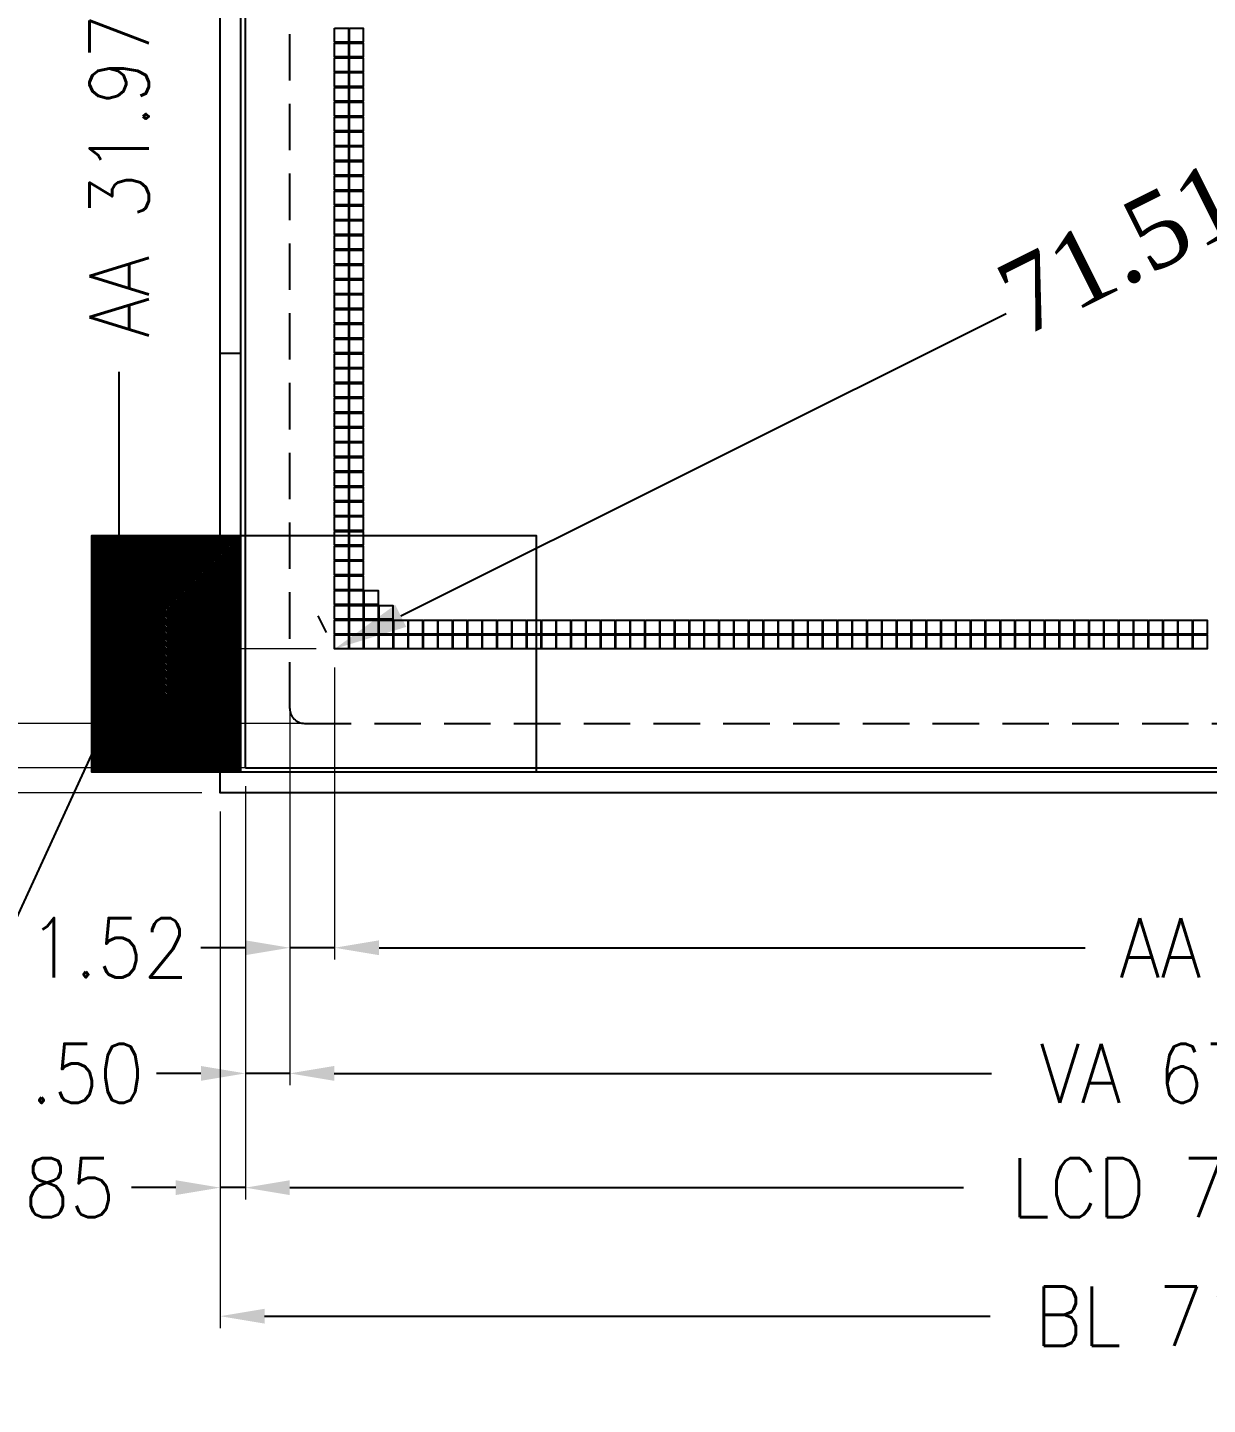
# Model space of a CAD drawing. Header units: millimetres. Extents: x 2413 to 2805, y 744 to 1021.
# Drawn here: x 2453.48 to 2493.34, y 882.06 to 928.58 of the extents above; entities that cross this region are included whole.
import ezdxf

# ---------------------------------------------------------------- set-up
doc = ezdxf.new("R2010")
doc.units = ezdxf.units.MM
doc.linetypes.add('DASHED2', pattern=[0.375, 0.25, -0.125])
for name, color, linetype in [('D', 4, 'Continuous'), ('LED', 40, 'Continuous'), ('tape', 2, 'Continuous')]:
    doc.layers.add(name, color=color, linetype=linetype)
doc.styles.add('ROMANS', font='romans.shx', dxfattribs={"width": 0.9})
doc.styles.get("Standard").update_dxf_attribs({"font": 'times.ttf'})
doc.dimstyles.new('inch', dxfattribs={"dimtxt": 2.5, "dimasz": 2.5, "dimexe": 1.25, "dimexo": 0.625, "dimtad": 0, "dimdsep": 46, "dimtxsty": 'Standard', "dimcen": 2.5, "dimadec": 0, "dimazin": 0, "dimtp": 0.2, "dimtm": 0.2, "dimtfac": 1, "dimtmove": 0, "dimatfit": 3, "dimfxl": 1, "dimarcsym": 0})
doc.dimstyles.new('ISO-25-1', dxfattribs={"dimtxt": 2, "dimasz": 1.5, "dimexe": 0.4, "dimexo": 0.625, "dimgap": 0.5, "dimtad": 0, "dimzin": 1, "dimdsep": 46, "dimtxsty": 'ROMANS', "dimcen": 2.5, "dimclrd": 4, "dimclre": 4, "dimclrt": 4, "dimadec": 0, "dimazin": 0, "dimtfac": 1, "dimtmove": 0, "dimatfit": 3, "dimfxl": 1, "dimlwe": 0, "dimarcsym": 0})

# ---------------------------------------------------------------- blocks, each defined once
blk = doc.blocks.new('*D165')
at = {"layer": 'D', "color": 0, "lineweight": 0}
for p, q in [((2463.854, 906.961), (2463.854, 897.09)), ((2527.824, 906.961), (2527.824, 897.09))]:
    blk.add_line(p, q, dxfattribs=at)
at = {"layer": 'D', "color": 0, "lineweight": -2}
for p, q in [((2465.354, 897.49), (2489.211, 897.49)), ((2526.324, 897.49), (2502.468, 897.49))]:
    blk.add_line(p, q, dxfattribs=at)
at = {"layer": 'D', "color": 0}
for points in [[(2465.354, 897.74), (2465.354, 897.24), (2463.854, 897.49)], [(2526.324, 897.74), (2526.324, 897.24), (2527.824, 897.49)]]:
    blk.add_solid(points, dxfattribs=at)
at = {"layer": 'Defpoints', "color": 0}
for p in [(2463.854, 907.586), (2527.824, 907.586), (2527.824, 897.49)]:
    blk.add_point(p, dxfattribs=at)
at = {"layer": 'D', "color": 0, "insert": (2495.839, 897.49), "char_height": 2, "attachment_point": 5, "style": 'ROMANS'}
blk.add_mtext('AA 63.97', dxfattribs=at)
blk = doc.blocks.new('*D166')
at = {"layer": 'D', "color": 0, "lineweight": 0}
for p, q in [((2462.339, 906.212), (2462.339, 892.845)), ((2529.339, 906.212), (2529.339, 892.845))]:
    blk.add_line(p, q, dxfattribs=at)
at = {"layer": 'D', "color": 0, "lineweight": -2}
for p, q in [((2463.839, 893.245), (2486.039, 893.245)), ((2527.839, 893.245), (2505.639, 893.245))]:
    blk.add_line(p, q, dxfattribs=at)
at = {"layer": 'D', "color": 0}
for points in [[(2463.839, 893.495), (2463.839, 892.995), (2462.339, 893.245)], [(2527.839, 893.495), (2527.839, 892.995), (2529.339, 893.245)]]:
    blk.add_solid(points, dxfattribs=at)
at = {"layer": 'Defpoints', "color": 0}
for p in [(2462.339, 906.837), (2529.339, 906.837), (2529.339, 893.245)]:
    blk.add_point(p, dxfattribs=at)
at = {"layer": 'D', "color": 0, "insert": (2495.839, 893.245), "char_height": 2, "attachment_point": 5, "style": 'ROMANS'}
blk.add_mtext('VA 67.00 MIN', dxfattribs=at)
blk = doc.blocks.new('*D167')
at = {"layer": 'D', "color": 0, "lineweight": 0}
for p, q in [((2460.839, 902.946), (2460.839, 888.985)), ((2530.839, 902.946), (2530.839, 888.985))]:
    blk.add_line(p, q, dxfattribs=at)
at = {"layer": 'D', "color": 0, "lineweight": -2}
for p, q in [((2462.339, 889.385), (2485.096, 889.385)), ((2529.339, 889.385), (2506.582, 889.385))]:
    blk.add_line(p, q, dxfattribs=at)
at = {"layer": 'D', "color": 0}
for points in [[(2462.339, 889.635), (2462.339, 889.135), (2460.839, 889.385)], [(2529.339, 889.635), (2529.339, 889.135), (2530.839, 889.385)]]:
    blk.add_solid(points, dxfattribs=at)
at = {"layer": 'Defpoints', "color": 0}
for p in [(2460.839, 903.571), (2530.839, 903.571), (2530.839, 889.385)]:
    blk.add_point(p, dxfattribs=at)
at = {"layer": 'D', "color": 0, "insert": (2495.839, 889.385), "char_height": 2, "attachment_point": 5, "style": 'ROMANS'}
blk.add_mtext('LCD 70.00%%P0.2', dxfattribs=at)
blk = doc.blocks.new('*D168')
at = {"layer": 'D', "color": 0, "lineweight": 0}
for p, q in [((2459.989, 902.096), (2459.989, 884.642)), ((2531.689, 902.096), (2531.689, 884.642))]:
    blk.add_line(p, q, dxfattribs=at)
at = {"layer": 'D', "color": 0, "lineweight": -2}
for p, q in [((2461.489, 885.042), (2485.996, 885.042)), ((2530.189, 885.042), (2505.682, 885.042))]:
    blk.add_line(p, q, dxfattribs=at)
at = {"layer": 'D', "color": 0}
for points in [[(2461.489, 885.292), (2461.489, 884.792), (2459.989, 885.042)], [(2530.189, 885.292), (2530.189, 884.792), (2531.689, 885.042)]]:
    blk.add_solid(points, dxfattribs=at)
at = {"layer": 'Defpoints', "color": 0}
for p in [(2459.989, 902.721), (2531.689, 902.721), (2531.689, 885.042)]:
    blk.add_point(p, dxfattribs=at)
at = {"layer": 'D', "color": 0, "insert": (2495.839, 885.042), "char_height": 2, "attachment_point": 5, "style": 'ROMANS'}
blk.add_mtext('BL 71.70%%P0.3', dxfattribs=at)
blk = doc.blocks.new('*D169')
at = {"layer": 'D', "color": 0, "lineweight": 0}
for p, q in [((2463.229, 939.556), (2456.177, 939.556)), ((2463.229, 907.586), (2456.177, 907.586))]:
    blk.add_line(p, q, dxfattribs=at)
at = {"layer": 'D', "color": 0, "lineweight": -2}
for p, q in [((2456.577, 938.056), (2456.577, 930.2)), ((2456.577, 909.086), (2456.577, 916.943))]:
    blk.add_line(p, q, dxfattribs=at)
at = {"layer": 'D', "color": 0}
for points in [[(2456.327, 938.056), (2456.827, 938.056), (2456.577, 939.556)], [(2456.327, 909.086), (2456.827, 909.086), (2456.577, 907.586)]]:
    blk.add_solid(points, dxfattribs=at)
at = {"layer": 'Defpoints', "color": 0}
for p in [(2463.854, 939.556), (2456.577, 907.586), (2463.854, 907.586)]:
    blk.add_point(p, dxfattribs=at)
at = {"layer": 'D', "color": 0, "insert": (2456.577, 923.571), "char_height": 2, "attachment_point": 5, "rotation": 90, "style": 'ROMANS'}
blk.add_mtext('AA 31.97', dxfattribs=at)
blk = doc.blocks.new('*D170')
at = {"layer": 'D', "color": 0, "lineweight": 0}
for p, q in [((2462.674, 942.071), (2451.675, 942.071)), ((2462.674, 905.071), (2451.675, 905.071))]:
    blk.add_line(p, q, dxfattribs=at)
at = {"layer": 'D', "color": 0, "lineweight": -2}
for p, q in [((2452.075, 940.571), (2452.075, 933.371)), ((2452.075, 906.571), (2452.075, 913.771))]:
    blk.add_line(p, q, dxfattribs=at)
at = {"layer": 'D', "color": 0}
for points in [[(2451.825, 940.571), (2452.325, 940.571), (2452.075, 942.071)], [(2451.825, 906.571), (2452.325, 906.571), (2452.075, 905.071)]]:
    blk.add_solid(points, dxfattribs=at)
at = {"layer": 'Defpoints', "color": 0}
for p in [(2452.075, 942.071), (2463.299, 942.071), (2463.299, 905.071)]:
    blk.add_point(p, dxfattribs=at)
at = {"layer": 'D', "color": 0, "insert": (2452.075, 923.571), "char_height": 2, "attachment_point": 5, "rotation": 90, "style": 'ROMANS'}
blk.add_mtext('VA 37.00 MIN', dxfattribs=at)
blk = doc.blocks.new('*D171')
at = {"layer": 'D', "color": 0, "lineweight": 0}
for p, q in [((2461.187, 943.571), (2446.97, 943.571)), ((2461.187, 903.571), (2446.97, 903.571))]:
    blk.add_line(p, q, dxfattribs=at)
at = {"layer": 'D', "color": 0, "lineweight": -2}
for p, q in [((2447.37, 942.071), (2447.37, 934.314)), ((2447.37, 905.071), (2447.37, 912.828))]:
    blk.add_line(p, q, dxfattribs=at)
at = {"layer": 'D', "color": 0}
for points in [[(2447.12, 942.071), (2447.62, 942.071), (2447.37, 943.571)], [(2447.12, 905.071), (2447.62, 905.071), (2447.37, 903.571)]]:
    blk.add_solid(points, dxfattribs=at)
at = {"layer": 'Defpoints', "color": 0}
for p in [(2461.812, 943.571), (2447.37, 903.571), (2461.812, 903.571)]:
    blk.add_point(p, dxfattribs=at)
at = {"layer": 'D', "color": 0, "insert": (2447.37, 923.571), "char_height": 2, "attachment_point": 5, "rotation": 90, "style": 'ROMANS'}
blk.add_mtext('LCD 40.00%%P0.2', dxfattribs=at)
blk = doc.blocks.new('*D172')
at = {"layer": 'D', "color": 0, "lineweight": 0}
for p, q in [((2460.214, 951.571), (2442.312, 951.571)), ((2460.214, 903.571), (2442.312, 903.571))]:
    blk.add_line(p, q, dxfattribs=at)
at = {"layer": 'D', "color": 0, "lineweight": -2}
for p, q in [((2442.712, 950.071), (2442.712, 938.314)), ((2442.712, 905.071), (2442.712, 916.828))]:
    blk.add_line(p, q, dxfattribs=at)
at = {"layer": 'D', "color": 0}
for points in [[(2442.462, 950.071), (2442.962, 950.071), (2442.712, 951.571)], [(2442.462, 905.071), (2442.962, 905.071), (2442.712, 903.571)]]:
    blk.add_solid(points, dxfattribs=at)
at = {"layer": 'Defpoints', "color": 0}
for p in [(2460.839, 951.571), (2442.712, 903.571), (2460.839, 903.571)]:
    blk.add_point(p, dxfattribs=at)
at = {"layer": 'D', "color": 0, "insert": (2442.712, 927.571), "char_height": 2, "attachment_point": 5, "rotation": 90, "style": 'ROMANS'}
blk.add_mtext('LCD 48.00%%P0.2', dxfattribs=at)
blk = doc.blocks.new('*D173')
at = {"layer": 'D', "color": 0, "lineweight": 0}
for p, q in [((2459.364, 952.421), (2437.707, 952.421)), ((2459.364, 902.721), (2437.707, 902.721))]:
    blk.add_line(p, q, dxfattribs=at)
at = {"layer": 'D', "color": 0, "lineweight": -2}
for p, q in [((2438.107, 950.921), (2438.107, 937.414)), ((2438.107, 904.221), (2438.107, 917.728))]:
    blk.add_line(p, q, dxfattribs=at)
at = {"layer": 'D', "color": 0}
for points in [[(2437.857, 950.921), (2438.357, 950.921), (2438.107, 952.421)], [(2437.857, 904.221), (2438.357, 904.221), (2438.107, 902.721)]]:
    blk.add_solid(points, dxfattribs=at)
at = {"layer": 'Defpoints', "color": 0}
for p in [(2438.107, 952.421), (2459.989, 952.421), (2459.989, 902.721)]:
    blk.add_point(p, dxfattribs=at)
at = {"layer": 'D', "color": 0, "insert": (2438.107, 927.571), "char_height": 2, "attachment_point": 5, "rotation": 90, "style": 'ROMANS'}
blk.add_mtext('BL 49.70%%P0.3', dxfattribs=at)
blk = doc.blocks.new('*D196')
at = {"layer": 'D', "color": 0, "lineweight": 0}
for p, q in [((2459.989, 890.01), (2459.989, 889.785)), ((2460.839, 890.01), (2460.839, 889.785))]:
    blk.add_line(p, q, dxfattribs=at)
at = {"layer": 'D', "color": 0, "lineweight": -2}
for p, q in [((2458.489, 889.385), (2456.989, 889.385)), ((2460.839, 889.385), (2459.989, 889.385)), ((2462.339, 889.385), (2463.839, 889.385))]:
    blk.add_line(p, q, dxfattribs=at)
at = {"layer": 'D', "color": 0}
for points in [[(2458.489, 889.635), (2458.489, 889.135), (2459.989, 889.385)], [(2462.339, 889.635), (2462.339, 889.135), (2460.839, 889.385)]]:
    blk.add_solid(points, dxfattribs=at)
at = {"layer": 'Defpoints', "color": 0}
for p in [(2459.989, 889.385), (2459.989, 889.385), (2460.839, 889.385)]:
    blk.add_point(p, dxfattribs=at)
at = {"layer": 'D', "color": 0, "insert": (2453.746, 889.385), "char_height": 2, "attachment_point": 5, "style": 'ROMANS'}
blk.add_mtext('0.85', dxfattribs=at)
blk = doc.blocks.new('*D197')
at = {"layer": 'D', "color": 0, "lineweight": 0}
for p, q in [((2460.839, 893.87), (2460.839, 893.645)), ((2462.339, 893.87), (2462.339, 893.645))]:
    blk.add_line(p, q, dxfattribs=at)
at = {"layer": 'D', "color": 0, "lineweight": -2}
for p, q in [((2459.339, 893.245), (2457.839, 893.245)), ((2462.339, 893.245), (2460.839, 893.245)), ((2463.839, 893.245), (2465.339, 893.245))]:
    blk.add_line(p, q, dxfattribs=at)
at = {"layer": 'D', "color": 0}
for points in [[(2459.339, 893.495), (2459.339, 892.995), (2460.839, 893.245)], [(2463.839, 893.495), (2463.839, 892.995), (2462.339, 893.245)]]:
    blk.add_solid(points, dxfattribs=at)
at = {"layer": 'Defpoints', "color": 0}
for p in [(2460.839, 893.245), (2460.839, 893.245), (2462.339, 893.245)]:
    blk.add_point(p, dxfattribs=at)
at = {"layer": 'D', "color": 0, "insert": (2454.725, 893.245), "char_height": 2, "attachment_point": 5, "style": 'ROMANS'}
blk.add_mtext('1.50', dxfattribs=at)
blk = doc.blocks.new('*D198')
at = {"layer": 'D', "color": 0, "lineweight": 0}
for p, q in [((2462.339, 898.115), (2462.339, 897.89)), ((2463.854, 898.115), (2463.854, 897.89))]:
    blk.add_line(p, q, dxfattribs=at)
at = {"layer": 'D', "color": 0, "lineweight": -2}
for p, q in [((2460.839, 897.49), (2459.339, 897.49)), ((2463.854, 897.49), (2462.339, 897.49)), ((2465.354, 897.49), (2466.854, 897.49))]:
    blk.add_line(p, q, dxfattribs=at)
at = {"layer": 'D', "color": 0}
for points in [[(2460.839, 897.74), (2460.839, 897.24), (2462.339, 897.49)], [(2465.354, 897.74), (2465.354, 897.24), (2463.854, 897.49)]]:
    blk.add_solid(points, dxfattribs=at)
at = {"layer": 'Defpoints', "color": 0}
for p in [(2462.339, 897.49), (2462.339, 897.49), (2463.854, 897.49)]:
    blk.add_point(p, dxfattribs=at)
at = {"layer": 'D', "color": 0, "insert": (2456.225, 897.49), "char_height": 2, "attachment_point": 5, "style": 'ROMANS'}
blk.add_mtext('1.52', dxfattribs=at)
blk = doc.blocks.new('*D224')
at = {"layer": 'D', "color": 0, "lineweight": -2, "ltscale": 6.286513}
for p, q in [((2527.545, 940.115), (2527.265, 940.674)), ((2525.588, 938.439), (2505.144, 928.222)), ((2466.09, 908.704), (2486.534, 918.921)), ((2463.575, 908.145), (2463.295, 908.704))]:
    blk.add_line(p, q, dxfattribs=at)
at = {"layer": 'D', "color": 0, "ltscale": 6.286513}
for points in [[(2525.402, 938.811), (2525.774, 938.066), (2527.824, 939.556)], [(2465.904, 909.076), (2466.277, 908.331), (2463.854, 907.586)]]:
    blk.add_solid(points, dxfattribs=at)
at = {"layer": 'Defpoints', "color": 0, "ltscale": 6.286513}
for p in [(2527.824, 939.556), (2527.824, 939.556), (2463.854, 907.586)]:
    blk.add_point(p, dxfattribs=at)
at = {"layer": 'D', "color": 0, "ltscale": 6.286513, "insert": (2495.839, 923.571), "char_height": 2.5, "attachment_point": 5, "rotation": 26.5543}
blk.add_mtext('71.51 [2.816]', dxfattribs=at)

msp = doc.modelspace()

# ---------------------------------------------------------------- hatches: boundary and pattern name
at = {"layer": 'tape'}
h = msp.add_hatch(dxfattribs=at)
h.set_pattern_fill('ANSI31', color=3, scale=0.4, angle=360, style=0)
h.set_pattern_definition([(135, (2989.46741, 1217.55169), (0.035355339, 0.035355339), [])])
h.paths.add_polyline_path([(2460.658, 903.421), (2455.658, 903.421), (2455.658, 911.421), (2460.658, 911.421)])

# ---------------------------------------------------------------- linework, layer by layer
at = {"ltscale": 6.286513}
for q in [(2460.839, 951.571), (2530.839, 903.571)]:
    msp.add_line((2460.839, 903.571), q, dxfattribs=at)
at = {"color": 6, "linetype": 'DASHED2', "ltscale": 6.286513}
for p, q in [((2462.339, 905.571), (2462.339, 941.571)), ((2462.839, 905.071), (2528.839, 905.071))]:
    msp.add_line(p, q, dxfattribs=at)
at = {"ltscale": 6.286513}
for points in [[(2463.854, 928.556), (2464.324, 928.556), (2464.324, 928.086), (2463.854, 928.086)], [(2464.354, 928.556), (2464.824, 928.556), (2464.824, 928.086), (2464.354, 928.086)], [(2463.854, 928.056), (2464.324, 928.056), (2464.324, 927.586), (2463.854, 927.586)], [(2464.354, 928.056), (2464.824, 928.056), (2464.824, 927.586), (2464.354, 927.586)], [(2463.854, 927.556), (2464.324, 927.556), (2464.324, 927.086), (2463.854, 927.086)], [(2464.354, 927.556), (2464.824, 927.556), (2464.824, 927.086), (2464.354, 927.086)], [(2463.854, 927.056), (2464.324, 927.056), (2464.324, 926.586), (2463.854, 926.586)], [(2464.354, 927.056), (2464.824, 927.056), (2464.824, 926.586), (2464.354, 926.586)], [(2463.854, 926.556), (2464.324, 926.556), (2464.324, 926.086), (2463.854, 926.086)], [(2464.354, 926.556), (2464.824, 926.556), (2464.824, 926.086), (2464.354, 926.086)], [(2463.854, 926.056), (2464.324, 926.056), (2464.324, 925.586), (2463.854, 925.586)], [(2464.354, 926.056), (2464.824, 926.056), (2464.824, 925.586), (2464.354, 925.586)], [(2463.854, 925.556), (2464.324, 925.556), (2464.324, 925.086), (2463.854, 925.086)], [(2464.354, 925.556), (2464.824, 925.556), (2464.824, 925.086), (2464.354, 925.086)], [(2463.854, 925.056), (2464.324, 925.056), (2464.324, 924.586), (2463.854, 924.586)], [(2464.354, 925.056), (2464.824, 925.056), (2464.824, 924.586), (2464.354, 924.586)], [(2463.854, 924.556), (2464.324, 924.556), (2464.324, 924.086), (2463.854, 924.086)], [(2464.354, 924.556), (2464.824, 924.556), (2464.824, 924.086), (2464.354, 924.086)], [(2463.854, 924.056), (2464.324, 924.056), (2464.324, 923.586), (2463.854, 923.586)], [(2464.354, 924.056), (2464.824, 924.056), (2464.824, 923.586), (2464.354, 923.586)], [(2463.854, 923.556), (2464.324, 923.556), (2464.324, 923.086), (2463.854, 923.086)], [(2464.354, 923.556), (2464.824, 923.556), (2464.824, 923.086), (2464.354, 923.086)], [(2463.854, 923.056), (2464.324, 923.056), (2464.324, 922.586), (2463.854, 922.586)], [(2464.354, 923.056), (2464.824, 923.056), (2464.824, 922.586), (2464.354, 922.586)], [(2463.854, 922.556), (2464.324, 922.556), (2464.324, 922.086), (2463.854, 922.086)], [(2464.354, 922.556), (2464.824, 922.556), (2464.824, 922.086), (2464.354, 922.086)], [(2463.854, 922.056), (2464.324, 922.056), (2464.324, 921.586), (2463.854, 921.586)], [(2464.354, 922.056), (2464.824, 922.056), (2464.824, 921.586), (2464.354, 921.586)], [(2463.854, 921.556), (2464.324, 921.556), (2464.324, 921.086), (2463.854, 921.086)], [(2464.354, 921.556), (2464.824, 921.556), (2464.824, 921.086), (2464.354, 921.086)], [(2463.854, 921.056), (2464.324, 921.056), (2464.324, 920.586), (2463.854, 920.586)], [(2464.354, 921.056), (2464.824, 921.056), (2464.824, 920.586), (2464.354, 920.586)], [(2463.854, 920.556), (2464.324, 920.556), (2464.324, 920.086), (2463.854, 920.086)], [(2464.354, 920.556), (2464.824, 920.556), (2464.824, 920.086), (2464.354, 920.086)], [(2463.854, 920.056), (2464.324, 920.056), (2464.324, 919.586), (2463.854, 919.586)], [(2464.354, 920.056), (2464.824, 920.056), (2464.824, 919.586), (2464.354, 919.586)], [(2463.854, 919.556), (2464.324, 919.556), (2464.324, 919.086), (2463.854, 919.086)], [(2464.354, 919.556), (2464.824, 919.556), (2464.824, 919.086), (2464.354, 919.086)], [(2463.854, 919.056), (2464.324, 919.056), (2464.324, 918.586), (2463.854, 918.586)], [(2464.354, 919.056), (2464.824, 919.056), (2464.824, 918.586), (2464.354, 918.586)], [(2463.854, 918.556), (2464.324, 918.556), (2464.324, 918.086), (2463.854, 918.086)], [(2464.354, 918.556), (2464.824, 918.556), (2464.824, 918.086), (2464.354, 918.086)], [(2463.854, 918.056), (2464.324, 918.056), (2464.324, 917.586), (2463.854, 917.586)], [(2464.354, 918.056), (2464.824, 918.056), (2464.824, 917.586), (2464.354, 917.586)], [(2463.854, 917.556), (2464.324, 917.556), (2464.324, 917.086), (2463.854, 917.086)], [(2464.354, 917.556), (2464.824, 917.556), (2464.824, 917.086), (2464.354, 917.086)], [(2463.854, 917.056), (2464.324, 917.056), (2464.324, 916.586), (2463.854, 916.586)], [(2464.354, 917.056), (2464.824, 917.056), (2464.824, 916.586), (2464.354, 916.586)], [(2463.854, 916.556), (2464.324, 916.556), (2464.324, 916.086), (2463.854, 916.086)], [(2464.354, 916.556), (2464.824, 916.556), (2464.824, 916.086), (2464.354, 916.086)], [(2463.854, 916.056), (2464.324, 916.056), (2464.324, 915.586), (2463.854, 915.586)], [(2464.354, 916.056), (2464.824, 916.056), (2464.824, 915.586), (2464.354, 915.586)], [(2463.854, 915.556), (2464.324, 915.556), (2464.324, 915.086), (2463.854, 915.086)], [(2464.354, 915.556), (2464.824, 915.556), (2464.824, 915.086), (2464.354, 915.086)], [(2463.854, 915.056), (2464.324, 915.056), (2464.324, 914.586), (2463.854, 914.586)], [(2464.354, 915.056), (2464.824, 915.056), (2464.824, 914.586), (2464.354, 914.586)], [(2463.854, 914.556), (2464.324, 914.556), (2464.324, 914.086), (2463.854, 914.086)], [(2464.354, 914.556), (2464.824, 914.556), (2464.824, 914.086), (2464.354, 914.086)], [(2463.854, 914.056), (2464.324, 914.056), (2464.324, 913.586), (2463.854, 913.586)], [(2464.354, 914.056), (2464.824, 914.056), (2464.824, 913.586), (2464.354, 913.586)], [(2463.854, 913.556), (2464.324, 913.556), (2464.324, 913.086), (2463.854, 913.086)], [(2464.354, 913.556), (2464.824, 913.556), (2464.824, 913.086), (2464.354, 913.086)], [(2463.854, 913.056), (2464.324, 913.056), (2464.324, 912.586), (2463.854, 912.586)], [(2464.354, 913.056), (2464.824, 913.056), (2464.824, 912.586), (2464.354, 912.586)], [(2463.854, 912.556), (2464.324, 912.556), (2464.324, 912.086), (2463.854, 912.086)], [(2464.354, 912.556), (2464.824, 912.556), (2464.824, 912.086), (2464.354, 912.086)], [(2463.854, 912.056), (2464.324, 912.056), (2464.324, 911.586), (2463.854, 911.586)], [(2464.354, 912.056), (2464.824, 912.056), (2464.824, 911.586), (2464.354, 911.586)], [(2463.854, 911.556), (2464.324, 911.556), (2464.324, 911.086), (2463.854, 911.086)], [(2464.354, 911.556), (2464.824, 911.556), (2464.824, 911.086), (2464.354, 911.086)], [(2463.854, 911.056), (2464.324, 911.056), (2464.324, 910.586), (2463.854, 910.586)], [(2464.354, 911.056), (2464.824, 911.056), (2464.824, 910.586), (2464.354, 910.586)], [(2463.854, 910.556), (2464.324, 910.556), (2464.324, 910.086), (2463.854, 910.086)], [(2464.354, 910.556), (2464.824, 910.556), (2464.824, 910.086), (2464.354, 910.086)], [(2463.854, 910.056), (2464.324, 910.056), (2464.324, 909.586), (2463.854, 909.586)], [(2464.354, 910.056), (2464.824, 910.056), (2464.824, 909.586), (2464.354, 909.586)], [(2463.854, 909.556), (2464.324, 909.556), (2464.324, 909.086), (2463.854, 909.086)], [(2464.354, 909.556), (2464.824, 909.556), (2464.824, 909.086), (2464.354, 909.086)], [(2464.854, 909.556), (2465.324, 909.556), (2465.324, 909.086), (2464.854, 909.086)], [(2463.854, 909.056), (2464.324, 909.056), (2464.324, 908.586), (2463.854, 908.586)], [(2464.354, 909.056), (2464.824, 909.056), (2464.824, 908.586), (2464.354, 908.586)], [(2464.854, 909.056), (2465.324, 909.056), (2465.324, 908.586), (2464.854, 908.586)], [(2465.354, 909.056), (2465.824, 909.056), (2465.824, 908.586), (2465.354, 908.586)], [(2463.854, 908.556), (2464.324, 908.556), (2464.324, 908.086), (2463.854, 908.086)], [(2464.354, 908.556), (2464.824, 908.556), (2464.824, 908.086), (2464.354, 908.086)], [(2464.854, 908.556), (2465.324, 908.556), (2465.324, 908.086), (2464.854, 908.086)], [(2465.354, 908.556), (2465.824, 908.556), (2465.824, 908.086), (2465.354, 908.086)], [(2465.854, 908.556), (2466.324, 908.556), (2466.324, 908.086), (2465.854, 908.086)], [(2466.354, 908.556), (2466.824, 908.556), (2466.824, 908.086), (2466.354, 908.086)], [(2466.854, 908.556), (2467.324, 908.556), (2467.324, 908.086), (2466.854, 908.086)], [(2467.354, 908.556), (2467.824, 908.556), (2467.824, 908.086), (2467.354, 908.086)], [(2467.854, 908.556), (2468.324, 908.556), (2468.324, 908.086), (2467.854, 908.086)], [(2468.354, 908.556), (2468.824, 908.556), (2468.824, 908.086), (2468.354, 908.086)], [(2468.854, 908.556), (2469.324, 908.556), (2469.324, 908.086), (2468.854, 908.086)], [(2469.354, 908.556), (2469.824, 908.556), (2469.824, 908.086), (2469.354, 908.086)], [(2469.854, 908.556), (2470.324, 908.556), (2470.324, 908.086), (2469.854, 908.086)], [(2470.354, 908.556), (2470.824, 908.556), (2470.824, 908.086), (2470.354, 908.086)], [(2470.854, 908.556), (2471.324, 908.556), (2471.324, 908.086), (2470.854, 908.086)], [(2471.354, 908.556), (2471.824, 908.556), (2471.824, 908.086), (2471.354, 908.086)], [(2471.854, 908.556), (2472.324, 908.556), (2472.324, 908.086), (2471.854, 908.086)], [(2472.354, 908.556), (2472.824, 908.556), (2472.824, 908.086), (2472.354, 908.086)], [(2472.854, 908.556), (2473.324, 908.556), (2473.324, 908.086), (2472.854, 908.086)], [(2473.354, 908.556), (2473.824, 908.556), (2473.824, 908.086), (2473.354, 908.086)], [(2473.854, 908.556), (2474.324, 908.556), (2474.324, 908.086), (2473.854, 908.086)], [(2474.354, 908.556), (2474.824, 908.556), (2474.824, 908.086), (2474.354, 908.086)], [(2474.854, 908.556), (2475.324, 908.556), (2475.324, 908.086), (2474.854, 908.086)], [(2475.354, 908.556), (2475.824, 908.556), (2475.824, 908.086), (2475.354, 908.086)], [(2475.854, 908.556), (2476.324, 908.556), (2476.324, 908.086), (2475.854, 908.086)], [(2476.354, 908.556), (2476.824, 908.556), (2476.824, 908.086), (2476.354, 908.086)], [(2476.854, 908.556), (2477.324, 908.556), (2477.324, 908.086), (2476.854, 908.086)], [(2477.354, 908.556), (2477.824, 908.556), (2477.824, 908.086), (2477.354, 908.086)], [(2477.854, 908.556), (2478.324, 908.556), (2478.324, 908.086), (2477.854, 908.086)], [(2478.354, 908.556), (2478.824, 908.556), (2478.824, 908.086), (2478.354, 908.086)], [(2478.854, 908.556), (2479.324, 908.556), (2479.324, 908.086), (2478.854, 908.086)], [(2479.354, 908.556), (2479.824, 908.556), (2479.824, 908.086), (2479.354, 908.086)], [(2479.854, 908.556), (2480.324, 908.556), (2480.324, 908.086), (2479.854, 908.086)], [(2480.354, 908.556), (2480.824, 908.556), (2480.824, 908.086), (2480.354, 908.086)], [(2480.854, 908.556), (2481.324, 908.556), (2481.324, 908.086), (2480.854, 908.086)], [(2481.354, 908.556), (2481.824, 908.556), (2481.824, 908.086), (2481.354, 908.086)], [(2481.854, 908.556), (2482.324, 908.556), (2482.324, 908.086), (2481.854, 908.086)], [(2482.354, 908.556), (2482.824, 908.556), (2482.824, 908.086), (2482.354, 908.086)], [(2482.854, 908.556), (2483.324, 908.556), (2483.324, 908.086), (2482.854, 908.086)], [(2483.354, 908.556), (2483.824, 908.556), (2483.824, 908.086), (2483.354, 908.086)], [(2483.854, 908.556), (2484.324, 908.556), (2484.324, 908.086), (2483.854, 908.086)], [(2484.354, 908.556), (2484.824, 908.556), (2484.824, 908.086), (2484.354, 908.086)], [(2484.854, 908.556), (2485.324, 908.556), (2485.324, 908.086), (2484.854, 908.086)], [(2485.354, 908.556), (2485.824, 908.556), (2485.824, 908.086), (2485.354, 908.086)], [(2485.854, 908.556), (2486.324, 908.556), (2486.324, 908.086), (2485.854, 908.086)], [(2486.354, 908.556), (2486.824, 908.556), (2486.824, 908.086), (2486.354, 908.086)], [(2486.854, 908.556), (2487.324, 908.556), (2487.324, 908.086), (2486.854, 908.086)], [(2487.354, 908.556), (2487.824, 908.556), (2487.824, 908.086), (2487.354, 908.086)], [(2487.854, 908.556), (2488.324, 908.556), (2488.324, 908.086), (2487.854, 908.086)], [(2488.354, 908.556), (2488.824, 908.556), (2488.824, 908.086), (2488.354, 908.086)], [(2488.854, 908.556), (2489.324, 908.556), (2489.324, 908.086), (2488.854, 908.086)], [(2489.354, 908.556), (2489.824, 908.556), (2489.824, 908.086), (2489.354, 908.086)], [(2489.854, 908.556), (2490.324, 908.556), (2490.324, 908.086), (2489.854, 908.086)], [(2490.354, 908.556), (2490.824, 908.556), (2490.824, 908.086), (2490.354, 908.086)], [(2490.854, 908.556), (2491.324, 908.556), (2491.324, 908.086), (2490.854, 908.086)], [(2491.354, 908.556), (2491.824, 908.556), (2491.824, 908.086), (2491.354, 908.086)], [(2491.854, 908.556), (2492.324, 908.556), (2492.324, 908.086), (2491.854, 908.086)], [(2492.354, 908.556), (2492.824, 908.556), (2492.824, 908.086), (2492.354, 908.086)], [(2492.854, 908.556), (2493.324, 908.556), (2493.324, 908.086), (2492.854, 908.086)], [(2463.854, 908.056), (2464.324, 908.056), (2464.324, 907.586), (2463.854, 907.586)], [(2464.354, 908.056), (2464.824, 908.056), (2464.824, 907.586), (2464.354, 907.586)], [(2464.854, 908.056), (2465.324, 908.056), (2465.324, 907.586), (2464.854, 907.586)], [(2465.354, 908.056), (2465.824, 908.056), (2465.824, 907.586), (2465.354, 907.586)], [(2465.854, 908.056), (2466.324, 908.056), (2466.324, 907.586), (2465.854, 907.586)], [(2466.354, 908.056), (2466.824, 908.056), (2466.824, 907.586), (2466.354, 907.586)], [(2466.854, 908.056), (2467.324, 908.056), (2467.324, 907.586), (2466.854, 907.586)], [(2467.354, 908.056), (2467.824, 908.056), (2467.824, 907.586), (2467.354, 907.586)], [(2467.854, 908.056), (2468.324, 908.056), (2468.324, 907.586), (2467.854, 907.586)], [(2468.354, 908.056), (2468.824, 908.056), (2468.824, 907.586), (2468.354, 907.586)], [(2468.854, 908.056), (2469.324, 908.056), (2469.324, 907.586), (2468.854, 907.586)], [(2469.354, 908.056), (2469.824, 908.056), (2469.824, 907.586), (2469.354, 907.586)], [(2469.854, 908.056), (2470.324, 908.056), (2470.324, 907.586), (2469.854, 907.586)], [(2470.354, 908.056), (2470.824, 908.056), (2470.824, 907.586), (2470.354, 907.586)], [(2470.854, 908.056), (2471.324, 908.056), (2471.324, 907.586), (2470.854, 907.586)], [(2471.354, 908.056), (2471.824, 908.056), (2471.824, 907.586), (2471.354, 907.586)], [(2471.854, 908.056), (2472.324, 908.056), (2472.324, 907.586), (2471.854, 907.586)], [(2472.354, 908.056), (2472.824, 908.056), (2472.824, 907.586), (2472.354, 907.586)], [(2472.854, 908.056), (2473.324, 908.056), (2473.324, 907.586), (2472.854, 907.586)], [(2473.354, 908.056), (2473.824, 908.056), (2473.824, 907.586), (2473.354, 907.586)], [(2473.854, 908.056), (2474.324, 908.056), (2474.324, 907.586), (2473.854, 907.586)], [(2474.354, 908.056), (2474.824, 908.056), (2474.824, 907.586), (2474.354, 907.586)], [(2474.854, 908.056), (2475.324, 908.056), (2475.324, 907.586), (2474.854, 907.586)], [(2475.354, 908.056), (2475.824, 908.056), (2475.824, 907.586), (2475.354, 907.586)], [(2475.854, 908.056), (2476.324, 908.056), (2476.324, 907.586), (2475.854, 907.586)], [(2476.354, 908.056), (2476.824, 908.056), (2476.824, 907.586), (2476.354, 907.586)], [(2476.854, 908.056), (2477.324, 908.056), (2477.324, 907.586), (2476.854, 907.586)], [(2477.354, 908.056), (2477.824, 908.056), (2477.824, 907.586), (2477.354, 907.586)], [(2477.854, 908.056), (2478.324, 908.056), (2478.324, 907.586), (2477.854, 907.586)], [(2478.354, 908.056), (2478.824, 908.056), (2478.824, 907.586), (2478.354, 907.586)], [(2478.854, 908.056), (2479.324, 908.056), (2479.324, 907.586), (2478.854, 907.586)], [(2479.354, 908.056), (2479.824, 908.056), (2479.824, 907.586), (2479.354, 907.586)], [(2479.854, 908.056), (2480.324, 908.056), (2480.324, 907.586), (2479.854, 907.586)], [(2480.354, 908.056), (2480.824, 908.056), (2480.824, 907.586), (2480.354, 907.586)], [(2480.854, 908.056), (2481.324, 908.056), (2481.324, 907.586), (2480.854, 907.586)], [(2481.354, 908.056), (2481.824, 908.056), (2481.824, 907.586), (2481.354, 907.586)], [(2481.854, 908.056), (2482.324, 908.056), (2482.324, 907.586), (2481.854, 907.586)], [(2482.354, 908.056), (2482.824, 908.056), (2482.824, 907.586), (2482.354, 907.586)], [(2482.854, 908.056), (2483.324, 908.056), (2483.324, 907.586), (2482.854, 907.586)], [(2483.354, 908.056), (2483.824, 908.056), (2483.824, 907.586), (2483.354, 907.586)], [(2483.854, 908.056), (2484.324, 908.056), (2484.324, 907.586), (2483.854, 907.586)], [(2484.354, 908.056), (2484.824, 908.056), (2484.824, 907.586), (2484.354, 907.586)], [(2484.854, 908.056), (2485.324, 908.056), (2485.324, 907.586), (2484.854, 907.586)], [(2485.354, 908.056), (2485.824, 908.056), (2485.824, 907.586), (2485.354, 907.586)], [(2485.854, 908.056), (2486.324, 908.056), (2486.324, 907.586), (2485.854, 907.586)], [(2486.354, 908.056), (2486.824, 908.056), (2486.824, 907.586), (2486.354, 907.586)], [(2486.854, 908.056), (2487.324, 908.056), (2487.324, 907.586), (2486.854, 907.586)], [(2487.354, 908.056), (2487.824, 908.056), (2487.824, 907.586), (2487.354, 907.586)], [(2487.854, 908.056), (2488.324, 908.056), (2488.324, 907.586), (2487.854, 907.586)], [(2488.354, 908.056), (2488.824, 908.056), (2488.824, 907.586), (2488.354, 907.586)], [(2488.854, 908.056), (2489.324, 908.056), (2489.324, 907.586), (2488.854, 907.586)], [(2489.354, 908.056), (2489.824, 908.056), (2489.824, 907.586), (2489.354, 907.586)], [(2489.854, 908.056), (2490.324, 908.056), (2490.324, 907.586), (2489.854, 907.586)], [(2490.354, 908.056), (2490.824, 908.056), (2490.824, 907.586), (2490.354, 907.586)], [(2490.854, 908.056), (2491.324, 908.056), (2491.324, 907.586), (2490.854, 907.586)], [(2491.354, 908.056), (2491.824, 908.056), (2491.824, 907.586), (2491.354, 907.586)], [(2491.854, 908.056), (2492.324, 908.056), (2492.324, 907.586), (2491.854, 907.586)], [(2492.354, 908.056), (2492.824, 908.056), (2492.824, 907.586), (2492.354, 907.586)], [(2492.854, 908.056), (2493.324, 908.056), (2493.324, 907.586), (2492.854, 907.586)]]:
    msp.add_lwpolyline(points, close=True, dxfattribs=at)
at = {"color": 6, "linetype": 'DASHED2', "ltscale": 6.286513}
msp.add_arc((2462.839, 905.571), 0.5, 180, 270, dxfattribs=at)
at = {"layer": 'LED', "ltscale": 6.286513}
msp.add_line((2460.689, 917.571), (2459.989, 917.571), dxfattribs=at)
for points in [[(2459.989, 952.421), (2531.689, 952.421), (2531.689, 902.721), (2459.989, 902.721)], [(2460.689, 951.721), (2530.989, 951.721), (2530.989, 903.421), (2460.689, 903.421)]]:
    msp.add_lwpolyline(points, close=True, dxfattribs=at)
at = {"layer": 'tape', "color": 3}
msp.add_lwpolyline([(2470.658, 903.421), (2455.658, 903.421), (2455.658, 911.421), (2470.658, 911.421)], close=True, dxfattribs=at)

# ---------------------------------------------------------------- dimensions: what is measured, and where the dimension line sits
at = {"layer": 'D', "color": 0}
for base, p1, p2, text, picture, middle in [((2438.107, 952.421), (2459.989, 902.721), (2459.989, 952.421), 'BL <>%%P0.3', '*D173', (2438.107, 927.571)), ((2442.712, 903.571), (2460.839, 951.571), (2460.839, 903.571), 'LCD <>%%P0.2', '*D172', (2442.712, 927.571)), ((2447.37, 903.571), (2461.812, 943.571), (2461.812, 903.571), 'LCD <>%%P0.2', '*D171', (2447.37, 923.571)), ((2452.075, 942.071), (2463.299, 905.071), (2463.299, 942.071), 'VA <> MIN', '*D170', (2452.075, 923.571)), ((2456.577, 907.586), (2463.854, 939.556), (2463.854, 907.586), 'AA 31.97', '*D169', (2456.577, 923.571))]:
    dim = msp.add_linear_dim(base=base, p1=p1, p2=p2, angle=90, text=text, dimstyle='ISO-25-1', override={"dimclrd": 0, "dimclre": 0, "dimclrt": 0, "dimfxl": 1.25}, dxfattribs=at)
    dim.commit()
    dim.dimension.update_dxf_attribs({"geometry": picture, "text_midpoint": middle})
at = {"layer": 'D', "ltscale": 6.286513}
dim = msp.add_aligned_dim(p1=(2463.854, 907.586), p2=(2527.824, 939.556), distance=0, dimstyle='inch', dxfattribs=at)
dim.commit()
dim.dimension.update_dxf_attribs({"geometry": '*D224', "text_midpoint": (2495.839, 923.571)})
at = {"layer": 'D', "color": 0}
for base, p1, p2, text, picture, middle in [((2527.824, 897.49), (2463.854, 907.586), (2527.824, 907.586), 'AA 63.97', '*D165', (2495.839, 897.49)), ((2529.339, 893.245), (2462.339, 906.837), (2529.339, 906.837), 'VA <> MIN', '*D166', (2495.839, 893.245)), ((2530.839, 889.385), (2460.839, 903.571), (2530.839, 903.571), 'LCD <>%%P0.2', '*D167', (2495.839, 889.385)), ((2531.689, 885.042), (2459.989, 902.721), (2531.689, 902.721), 'BL <>%%P0.3', '*D168', (2495.839, 885.042))]:
    dim = msp.add_linear_dim(base=base, p1=p1, p2=p2, text=text, dimstyle='ISO-25-1', override={"dimclrd": 0, "dimclre": 0, "dimclrt": 0, "dimfxl": 1.25}, dxfattribs=at)
    dim.commit()
    dim.dimension.update_dxf_attribs({"geometry": picture, "text_midpoint": middle})
for base, p1, p2, picture, middle in [((2462.339184099, 897.490391846), (2463.854184099, 897.490391846), (2462.339184099, 897.490391846), '*D198', (2456.224898384, 897.490391846)), ((2460.839, 893.245), (2462.339, 893.245), (2460.839, 893.245), '*D197', (2454.725, 893.245)), ((2459.989, 889.385), (2460.839, 889.385), (2459.989, 889.385), '*D196', (2453.746, 889.385))]:
    dim = msp.add_linear_dim(base=base, p1=p1, p2=p2, dimstyle='ISO-25-1', override={"dimclrd": 0, "dimclre": 0, "dimclrt": 0, "dimfxl": 1.25}, dxfattribs=at)
    dim.commit()
    dim.dimension.update_dxf_attribs({"geometry": picture, "text_midpoint": middle})

# ---------------------------------------------------------------- leaders
at = {"layer": 'D'}
msp.add_leader([(2458.729, 910.747), (2452.521, 897.252), (2437.903, 897.284)], dimstyle='ISO-25-1', override={"dimfxl": 0.06}, dxfattribs=at)

doc.saveas('drawing.dxf')
